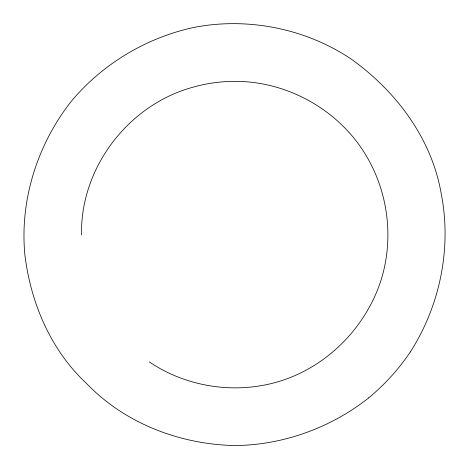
<?xml version="1.0" encoding="UTF-8"?>
<svg xmlns="http://www.w3.org/2000/svg" width="469" height="469" viewBox="0 0 469 469"><rect width="100%" height="100%" fill="white"/><g stroke="black" fill="none" stroke-linecap="round" stroke-linejoin="round"><path stroke-width="0.7" d="M81.524 234.875C80.193 168.852 127.058 106.404 190.256 87.99A153.281 153.281 0 0 1 234.787 81.366C285.123 81.166 334.415 107.512 362.261 149.435C387.376 187.084 394.646 235.778 381.361 279.073C366.424 326.952 327.368 366.74 279.243 381.391C235.778 394.576 186.914 387.359 149.265 361.88M410.316 351.99C440.01 305.653 451.876 247.978 441.235 193.814C431.802 138.707 396.317 91.373 351.533 59.311C306.005 28.597 247.966 16.954 194.078 27.39C146.445 37.584 102.535 63.925 71.288 101.31C37.526 144.2 19.598 200.157 24.88 254.72C30.655 302.675 50.529 349.751 86.185 383.138C124.643 423.331 179.738 444.407 234.869 445.55C283.059 445.14 330.95 427.746 368.71 397.9M410.264 351.955A208.318 204.015 -47.8 0 1 368.669 397.853"/></g></svg>
